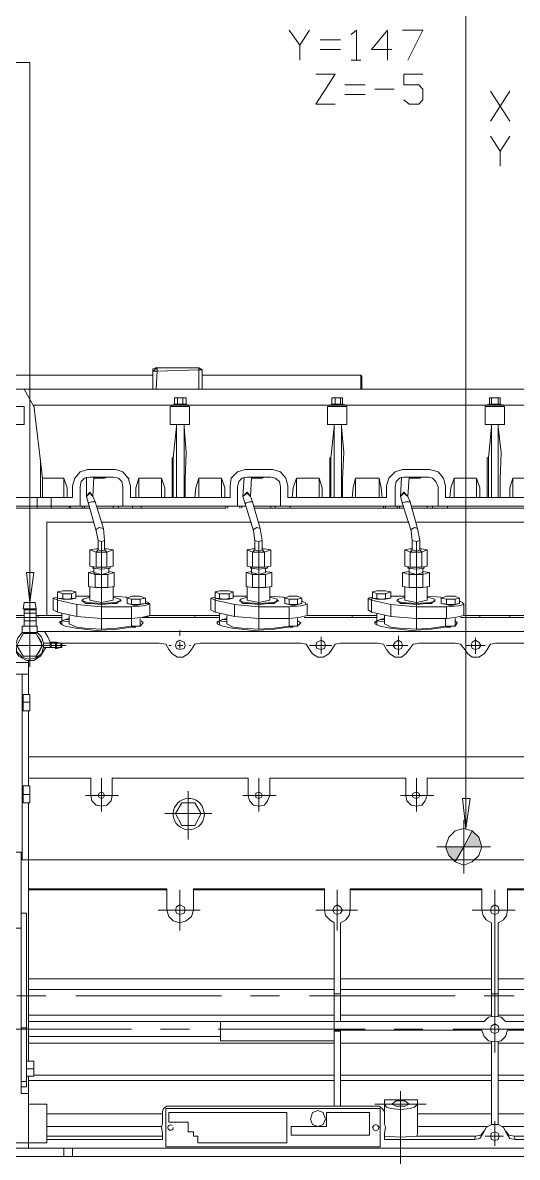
# Model space of a CAD drawing. Header units: millimetres. Extents: x 0.2 to 11.3, y 0.2 to 8.
# Drawn here: x 7.496 to 8.265, y 4.869 to 6.634 of the extents above; entities that cross this region are included whole.
import ezdxf

# ---------------------------------------------------------------- set-up
doc = ezdxf.new("R2010")
doc.units = ezdxf.units.MM
doc.layers.add('PDF_几何图形', color=7, linetype='Continuous')
doc.layers.add('PDF_实体填充', color=7, linetype='Continuous')

msp = doc.modelspace()

# ---------------------------------------------------------------- linework, layer by layer
at = {"layer": 'PDF_几何图形', "lineweight": 13}
for points in [[(8.185, 5.3806), (8.185, 6.7389), (8.1183, 6.7389)], [(7.91, 6.6222), (7.9267, 6.5989), (7.9267, 6.5756)], [(7.9267, 6.5989), (7.9417, 6.6222)], [(8.0067, 6.6156), (8.015, 6.6222), (8.015, 6.5756), (8.0217, 6.5756), (8.0067, 6.5756)], [(8.0633, 6.5756), (8.0633, 6.6222), (8.0383, 6.5922), (8.07, 6.5922)], [(8.0867, 6.6222), (8.1183, 6.6222), (8.095, 6.5756)], [(7.9583, 6.6072), (7.99, 6.6072)], [(7.99, 6.5922), (7.9583, 6.5922)], [(7.5067, 5.7322), (7.5067, 6.5722), (7.42, 6.5722)], [(7.9817, 6.5072), (7.9517, 6.5072), (7.9817, 6.5539), (7.9517, 6.5539)], [(8.0883, 6.5139), (8.0967, 6.5072), (8.1117, 6.5072), (8.1183, 6.5139), (8.1183, 6.5306), (8.1117, 6.5372), (8.0883, 6.5372), (8.0883, 6.5539), (8.1183, 6.5539)], [(7.9967, 6.5372), (8.0283, 6.5372)], [(8.0433, 6.5306), (8.0733, 6.5306)], [(8.0283, 6.5222), (7.9967, 6.5222)], [(8.2533, 6.5272), (8.2233, 6.4806)], [(8.2533, 6.4806), (8.2233, 6.5272)], [(8.2233, 6.4572), (8.2383, 6.4339), (8.2383, 6.4106)], [(8.2383, 6.4339), (8.2533, 6.4572)], [(7.6983, 6.0639), (7.6983, 6.0656), (7.6983, 6.0956), (7.705, 6.0972), (7.705, 6.0922), (7.6983, 6.0922), (7.705, 6.0972)], [(7.7033, 6.0639), (7.705, 6.0922), (7.77, 6.0939), (7.775, 6.0939), (7.77, 6.0972), (7.7017, 6.0972)], [(7.77, 6.0639), (7.77, 6.0972), (7.775, 6.0939), (7.775, 6.0656), (7.775, 6.0639)], [(8.0217, 6.0639), (8.0217, 6.0856), (8.0233, 6.0839), (8.0233, 6.0639)], [(8.0217, 6.0856), (8.0233, 6.0839)], [(7.4633, 6.0572), (7.4633, 6.0639), (8.66, 6.0639)], [(7.4983, 6.0639), (7.5133, 6.0372), (7.5133, 6.0389), (7.5233, 5.9522), (7.5233, 5.8956)], [(7.5133, 6.0389), (7.7283, 6.0389), (7.7533, 6.0389), (7.75, 6.0406), (7.75, 6.0506), (7.7317, 6.0506), (7.7317, 6.0406), (7.7283, 6.0389), (7.7283, 6.0372)], [(7.75, 6.0406), (7.7317, 6.0406), (7.745, 6.0406), (7.745, 6.0506)], [(7.7367, 6.0406), (7.7367, 6.0506)], [(7.7533, 6.0372), (7.7533, 6.0389), (7.9733, 6.0389), (7.9767, 6.0406), (7.9767, 6.0506), (7.9933, 6.0506), (7.9933, 6.0406), (7.9767, 6.0406), (7.99, 6.0406), (7.99, 6.0506)], [(8.2383, 6.0406), (8.2383, 6.0506), (8.2217, 6.0506), (8.2217, 6.0406), (8.2167, 6.0389), (7.9983, 6.0389), (7.9733, 6.0389), (7.9733, 6.0372), (7.97, 6.0372), (7.97, 6.0089), (8, 6.0089), (8, 6.0372), (7.9983, 6.0372), (7.9983, 6.0389), (7.9933, 6.0406)], [(8, 6.0372), (7.97, 6.0372)], [(7.9817, 6.0406), (7.9817, 6.0506)], [(8.235, 6.0406), (8.2383, 6.0406), (8.2433, 6.0389), (8.2433, 6.0372), (8.245, 6.0372), (8.245, 6.0089), (8.215, 6.0089), (8.215, 6.0372), (8.2167, 6.0372), (8.2167, 6.0389), (8.2433, 6.0389), (8.4617, 6.0389), (8.4667, 6.0406), (8.4667, 6.0506), (8.4833, 6.0506), (8.4833, 6.0406), (8.4667, 6.0406), (8.4783, 6.0406), (8.4783, 6.0506)], [(8.245, 6.0372), (8.215, 6.0372)], [(8.235, 6.0506), (8.235, 6.0406), (8.2217, 6.0406), (8.225, 6.0406), (8.225, 6.0506)], [(7.73, 5.9572), (7.735, 6.0056)], [(7.735, 5.8956), (7.735, 6.0089)], [(7.7467, 6.0089), (7.7467, 5.8956), (7.7483, 5.8956), (7.7483, 5.9239), (7.75, 5.9656), (7.7467, 6.0056)], [(7.98, 6.0056), (7.975, 5.9572)], [(7.98, 6.0089), (7.98, 5.8956)], [(7.9917, 5.8956), (7.9917, 6.0089)], [(7.9917, 6.0056), (7.995, 5.9656), (7.9933, 5.9239), (7.9933, 5.8956)], [(8.225, 6.0056), (8.22, 5.9572)], [(8.225, 6.0089), (8.225, 5.8956)], [(8.235, 5.8956), (8.235, 6.0089)], [(8.2383, 5.8956), (8.2383, 5.9239), (8.24, 5.9656), (8.235, 6.0056)], [(7.5267, 5.9256), (7.5233, 5.9522)], [(8.3067, 5.8956), (8.1533, 5.8956), (8.1533, 5.9139), (8.15, 5.9256), (8.1417, 5.9356), (8.1283, 5.9389), (8.0867, 5.9389), (8.075, 5.9356), (8.065, 5.9256), (8.0617, 5.9139), (8.0617, 5.8956), (7.9083, 5.8956), (7.9083, 5.9139), (7.905, 5.9256), (7.8967, 5.9356), (7.885, 5.9389), (7.8417, 5.9389), (7.83, 5.9356), (7.82, 5.9256), (7.8183, 5.9139), (7.8183, 5.8956), (7.6633, 5.8956), (7.6633, 5.9139), (7.66, 5.9256), (7.6517, 5.9356), (7.64, 5.9389), (7.5967, 5.9389), (7.585, 5.9356), (7.5767, 5.9256), (7.5733, 5.9139), (7.5733, 5.8956), (7.4567, 5.8956)], [(7.56, 5.8956), (7.56, 5.9256), (7.5267, 5.9256), (7.5267, 5.8956)], [(7.565, 5.8956), (7.565, 5.9106), (7.56, 5.9256)], [(7.585, 5.8822), (7.585, 5.9122), (7.5867, 5.9206), (7.5917, 5.9256), (7.6, 5.9272), (7.6367, 5.9272), (7.645, 5.9256), (7.65, 5.9206), (7.6517, 5.9122), (7.6517, 5.8822)], [(7.595, 5.9272), (7.595, 5.8972), (7.5983, 5.8856)], [(7.6083, 5.8889), (7.605, 5.8972), (7.6067, 5.9272)], [(7.6067, 5.9256), (7.6233, 5.9256)], [(7.6233, 5.9272), (7.6233, 5.9256), (7.6267, 5.9272)], [(7.66, 5.9256), (7.6617, 5.9256)], [(7.6767, 5.9256), (7.6717, 5.9106), (7.6717, 5.8956)], [(7.6767, 5.8956), (7.6767, 5.9256), (7.7117, 5.9256), (7.7117, 5.8956)], [(7.7117, 5.9256), (7.7167, 5.9106), (7.7167, 5.8956)], [(7.77, 5.9256), (7.765, 5.9106), (7.7633, 5.8956)], [(7.77, 5.8956), (7.77, 5.9256), (7.805, 5.9256), (7.805, 5.8956)], [(7.805, 5.9256), (7.81, 5.9106), (7.81, 5.8956)], [(7.8967, 5.8822), (7.8967, 5.9122), (7.895, 5.9206), (7.8883, 5.9256), (7.8817, 5.9272), (7.845, 5.9272), (7.8367, 5.9256), (7.8317, 5.9206), (7.83, 5.9122), (7.83, 5.8822)], [(7.8417, 5.8856), (7.8383, 5.8972), (7.84, 5.9272)], [(7.8517, 5.9272), (7.85, 5.8972), (7.8533, 5.8889)], [(7.8517, 5.9256), (7.8683, 5.9256), (7.8717, 5.9272)], [(7.8683, 5.9256), (7.8683, 5.9272)], [(7.915, 5.8956), (7.9167, 5.9106), (7.9217, 5.9256)], [(7.9217, 5.8956), (7.9217, 5.9256), (7.9567, 5.9256), (7.9567, 5.8956)], [(7.9617, 5.8956), (7.9617, 5.9106), (7.9567, 5.9256)], [(8.0133, 5.9256), (8.01, 5.9106), (8.0083, 5.8956)], [(8.0133, 5.8956), (8.0133, 5.9256), (8.05, 5.9256), (8.05, 5.8956)], [(8.05, 5.9256), (8.0533, 5.9106), (8.055, 5.8956)], [(8.075, 5.8822), (8.075, 5.9122), (8.0767, 5.9206), (8.0817, 5.9256), (8.0883, 5.9272), (8.0817, 5.9256)], [(8.085, 5.9272), (8.0833, 5.8972), (8.0867, 5.8856)], [(8.1417, 5.8822), (8.1417, 5.9122), (8.1383, 5.9206), (8.1333, 5.9256), (8.1267, 5.9272), (8.0883, 5.9272)], [(8.0983, 5.8889), (8.095, 5.8972), (8.0967, 5.9272)], [(8.0967, 5.9256), (8.1133, 5.9256), (8.1167, 5.9272)], [(8.1133, 5.9256), (8.1133, 5.9272)], [(8.16, 5.8956), (8.1617, 5.9106), (8.1667, 5.9256)], [(8.1667, 5.8956), (8.1667, 5.9256), (8.2017, 5.9256), (8.2017, 5.8956)], [(8.2067, 5.8956), (8.2067, 5.9106), (8.2017, 5.9256)], [(8.2583, 5.9256), (8.2533, 5.9106), (8.2533, 5.8956)], [(8.2583, 5.8956), (8.2583, 5.9256), (8.2933, 5.9256), (8.2933, 5.8956)], [(7.5183, 5.8789), (7.5183, 5.8956)], [(7.54, 5.8789), (7.54, 5.8956)], [(7.595, 5.8972), (7.595, 5.8972)], [(7.8383, 5.8972), (7.8383, 5.8972)], [(8.0833, 5.8972), (8.0833, 5.8972)], [(7.6, 5.8789), (7.455, 5.8789), (7.455, 5.8472)], [(7.4567, 5.8822), (7.5983, 5.8822)], [(7.5683, 5.8789), (7.5683, 5.8822)], [(7.57, 5.8789), (7.57, 5.8822)], [(7.5883, 5.8789), (7.5883, 5.8822)], [(7.5917, 5.8789), (7.5917, 5.8822)], [(7.6033, 5.8889), (7.5983, 5.8872), (7.6033, 5.8889), (7.6083, 5.8889), (7.6217, 5.8472), (7.615, 5.8489), (7.61, 5.8456), (7.61, 5.8439), (7.5983, 5.8856), (7.5983, 5.8872)], [(7.61, 5.8822), (7.8433, 5.8822)], [(7.8117, 5.8822), (7.8117, 5.8789), (7.6117, 5.8789)], [(7.6367, 5.8789), (7.6367, 5.8822)], [(7.645, 5.8789), (7.645, 5.8822)], [(7.6667, 5.8789), (7.6667, 5.8822)], [(7.68, 5.8789), (7.68, 5.8822)], [(7.815, 5.8789), (7.815, 5.8822)], [(7.8333, 5.8789), (7.8333, 5.8822), (7.8367, 5.8822), (7.8367, 5.8789)], [(7.865, 5.8472), (7.86, 5.8489), (7.855, 5.8456), (7.855, 5.8439), (7.8417, 5.8856), (7.8433, 5.8872)], [(7.8483, 5.8889), (7.8433, 5.8872), (7.8483, 5.8889), (7.8533, 5.8889), (7.865, 5.8472), (7.8683, 5.8289), (7.8683, 5.8139), (7.8717, 5.8106), (7.8717, 5.7872)], [(7.855, 5.8822), (8.0883, 5.8822)], [(8.0883, 5.8789), (7.8567, 5.8789)], [(7.8817, 5.8789), (7.8817, 5.8822)], [(7.8883, 5.8789), (7.8883, 5.8822)], [(7.9117, 5.8789), (7.9117, 5.8822)], [(8.0567, 5.8789), (8.0567, 5.8822)], [(8.06, 5.8789), (8.06, 5.8822)], [(8.0783, 5.8789), (8.0783, 5.8822)], [(8.0817, 5.8789), (8.0817, 5.8822)], [(8.1083, 5.8272), (8.1133, 5.8289), (8.1083, 5.8272), (8.1017, 5.8289), (8.1, 5.8439), (8.0867, 5.8856), (8.0867, 5.8872), (8.0917, 5.8889), (8.0983, 5.8889), (8.11, 5.8472), (8.1133, 5.8289), (8.1133, 5.8139), (8.1167, 5.8106), (8.1167, 5.7872)], [(8.1, 5.8822), (8.3317, 5.8822)], [(8.3333, 5.8789), (8.1, 5.8789)], [(8.125, 5.8789), (8.125, 5.8822)], [(8.1333, 5.8789), (8.1333, 5.8822)], [(8.1567, 5.8789), (8.1567, 5.8822)], [(7.5333, 5.7122), (7.5333, 5.8572), (7.6067, 5.8572)], [(7.6, 5.8139), (7.61, 5.8106), (7.6267, 5.8106), (7.6367, 5.8139), (7.6367, 5.7889), (7.6267, 5.7872), (7.6267, 5.8106), (7.6233, 5.8139), (7.6233, 5.8289), (7.6183, 5.8272), (7.6133, 5.8289), (7.61, 5.8439)], [(7.8517, 5.8572), (7.6183, 5.8572)], [(7.6217, 5.8472), (7.6233, 5.8289)], [(7.8633, 5.8272), (7.8683, 5.8289), (7.8633, 5.8272), (7.8567, 5.8289), (7.855, 5.8439)], [(8.0967, 5.8572), (7.8633, 5.8572)], [(8.1, 5.8439), (8.1, 5.8456), (8.105, 5.8489), (8.11, 5.8472)], [(8.34, 5.8572), (8.1083, 5.8572)], [(7.6267, 5.7872), (7.61, 5.7872), (7.61, 5.8106), (7.6133, 5.8139), (7.6133, 5.8289), (7.6183, 5.8272), (7.6183, 5.6906)], [(7.845, 5.8139), (7.8533, 5.8106), (7.8717, 5.8106), (7.8817, 5.8139), (7.8817, 5.7889), (7.8717, 5.7872), (7.8533, 5.7872), (7.8533, 5.8106), (7.8567, 5.8139), (7.8567, 5.8289), (7.8633, 5.8272), (7.8633, 5.6906)], [(8.09, 5.8139), (8.0983, 5.8106), (8.1167, 5.8106), (8.125, 5.8139), (8.125, 5.7889), (8.1167, 5.7872), (8.0983, 5.7872), (8.0983, 5.8106), (8.1017, 5.8139), (8.1017, 5.8289), (8.1083, 5.8272), (8.1083, 5.6906)], [(7.61, 5.7872), (7.6, 5.7889), (7.6, 5.8139), (7.61, 5.8156), (7.6133, 5.8156)], [(7.6183, 5.8122), (7.6233, 5.8139), (7.6183, 5.8122), (7.6133, 5.8139)], [(7.6367, 5.8139), (7.6267, 5.8156), (7.6233, 5.8156)], [(7.8533, 5.7872), (7.845, 5.7889), (7.845, 5.8139), (7.8533, 5.8156), (7.8567, 5.8156)], [(7.8633, 5.8122), (7.8683, 5.8139), (7.8633, 5.8122), (7.8567, 5.8139)], [(7.8683, 5.8156), (7.8717, 5.8156), (7.8817, 5.8139)], [(8.0983, 5.7872), (8.09, 5.7889), (8.09, 5.8139), (8.0983, 5.8156), (8.1017, 5.8156)], [(8.1083, 5.8122), (8.1133, 5.8139), (8.1083, 5.8122), (8.1017, 5.8139)], [(8.125, 5.8139), (8.1167, 5.8156), (8.1133, 5.8156)], [(7.6067, 5.7806), (7.5983, 5.7789), (7.5983, 5.7572), (7.6083, 5.7556)], [(7.6283, 5.7756), (7.6083, 5.7756), (7.5983, 5.7789)], [(7.6317, 5.7856), (7.6183, 5.7839), (7.605, 5.7856), (7.605, 5.7872), (7.6067, 5.7856), (7.6067, 5.7789), (7.6083, 5.7756), (7.6083, 5.7556), (7.6283, 5.7556)], [(7.6067, 5.7789), (7.6183, 5.7756), (7.63, 5.7789), (7.63, 5.7856), (7.6317, 5.7856), (7.6317, 5.7872)], [(7.63, 5.7806), (7.6383, 5.7789)], [(7.8433, 5.7789), (7.8533, 5.7756), (7.8733, 5.7756), (7.8833, 5.7789), (7.8833, 5.7572), (7.8733, 5.7556), (7.8533, 5.7556), (7.8533, 5.7756), (7.8517, 5.7789), (7.8517, 5.7856), (7.85, 5.7872), (7.85, 5.7856), (7.8633, 5.7839), (7.8767, 5.7856)], [(7.8533, 5.7556), (7.8433, 5.7572), (7.8433, 5.7789), (7.8517, 5.7806)], [(7.8517, 5.7789), (7.8633, 5.7756), (7.8733, 5.7789), (7.8733, 5.7856), (7.8767, 5.7856), (7.8767, 5.7872)], [(7.8733, 5.7806), (7.8833, 5.7789)], [(7.8733, 5.7756), (7.8733, 5.7556)], [(8.0967, 5.7556), (8.0867, 5.7572), (8.0867, 5.7789), (8.0967, 5.7806)], [(8.0867, 5.7789), (8.0967, 5.7756), (8.1183, 5.7756), (8.1283, 5.7789), (8.1183, 5.7806)], [(8.12, 5.7856), (8.1083, 5.7839), (8.095, 5.7856), (8.095, 5.7872), (8.0967, 5.7856), (8.0967, 5.7556), (8.1183, 5.7556), (8.1283, 5.7572), (8.1283, 5.7789)], [(8.0967, 5.7789), (8.1083, 5.7756), (8.1183, 5.7789)], [(8.1183, 5.7556), (8.1183, 5.7856), (8.12, 5.7856), (8.12, 5.7872)], [(7.6, 5.7572), (7.6, 5.7356), (7.6183, 5.7322), (7.6367, 5.7356), (7.6367, 5.7572)], [(7.845, 5.7572), (7.845, 5.7356), (7.8633, 5.7322), (7.88, 5.7356), (7.88, 5.7572)], [(8.09, 5.7572), (8.09, 5.7356), (8.1083, 5.7322), (8.125, 5.7356), (8.125, 5.7572)], [(7.5067, 5.7406), (7.5067, 5.6322)], [(7.5783, 5.7489), (7.5717, 5.7506), (7.5583, 5.7506), (7.55, 5.7489), (7.55, 5.7172), (7.5433, 5.7206), (7.5433, 5.7389)], [(7.55, 5.7406), (7.5433, 5.7389), (7.55, 5.7356), (7.58, 5.7289), (7.58, 5.7106), (7.55, 5.7172)], [(7.55, 5.7389), (7.5583, 5.7372), (7.5583, 5.7456), (7.55, 5.7489)], [(7.5767, 5.7389), (7.565, 5.7372), (7.5517, 5.7389)], [(7.5717, 5.7372), (7.5583, 5.7372), (7.5583, 5.7456), (7.5717, 5.7456)], [(7.6, 5.7422), (7.5783, 5.7422)], [(7.6367, 5.7406), (7.6467, 5.7372), (7.6483, 5.7356), (7.645, 5.7339), (7.64, 5.7322), (7.6183, 5.7306), (7.5967, 5.7322), (7.5917, 5.7339), (7.5883, 5.7356), (7.59, 5.7372), (7.6, 5.7406)], [(7.6483, 5.7339), (7.6483, 5.7356), (7.6417, 5.7306), (7.635, 5.7306), (7.6183, 5.7289), (7.6017, 5.7306), (7.5933, 5.7306), (7.5883, 5.7356), (7.5883, 5.7339)], [(7.6867, 5.7389), (7.6783, 5.7422), (7.665, 5.7422), (7.6583, 5.7389), (7.6583, 5.7306), (7.665, 5.7289), (7.665, 5.7372), (7.6583, 5.7389), (7.6567, 5.7406), (7.6367, 5.7422)], [(7.6783, 5.7289), (7.665, 5.7289), (7.665, 5.7372), (7.6783, 5.7372)], [(7.6867, 5.7306), (7.6783, 5.7289), (7.6783, 5.7372), (7.6867, 5.7389), (7.6867, 5.7306), (7.6933, 5.7306), (7.6933, 5.7122), (7.8017, 5.7122)], [(7.8233, 5.7489), (7.8167, 5.7506), (7.8017, 5.7506), (7.795, 5.7489), (7.795, 5.7172), (7.7883, 5.7206), (7.7883, 5.7389)], [(7.795, 5.7406), (7.7883, 5.7389), (7.795, 5.7356), (7.825, 5.7289), (7.825, 5.7106), (7.795, 5.7172)], [(7.795, 5.7389), (7.8017, 5.7372), (7.8017, 5.7456), (7.795, 5.7489)], [(7.8217, 5.7389), (7.81, 5.7372), (7.7967, 5.7389)], [(7.8167, 5.7456), (7.8167, 5.7372)], [(7.845, 5.7422), (7.8233, 5.7422)], [(7.88, 5.7406), (7.8917, 5.7372), (7.8917, 5.7356), (7.89, 5.7339), (7.885, 5.7322), (7.8633, 5.7306), (7.8417, 5.7322), (7.835, 5.7339), (7.8333, 5.7356), (7.835, 5.7372), (7.845, 5.7406)], [(7.8333, 5.7339), (7.8333, 5.7356), (7.8383, 5.7306), (7.8467, 5.7306), (7.8633, 5.7289), (7.8783, 5.7306), (7.8867, 5.7306), (7.8933, 5.7356), (7.8933, 5.7339)], [(7.91, 5.7372), (7.9033, 5.7389), (7.9017, 5.7406), (7.88, 5.7422)], [(7.91, 5.7289), (7.91, 5.7372), (7.9233, 5.7372), (7.93, 5.7389)], [(7.9233, 5.7372), (7.9233, 5.7289)], [(8.0683, 5.7489), (8.06, 5.7506), (8.0467, 5.7506), (8.04, 5.7489), (8.04, 5.7389), (8.0383, 5.7356), (8.0383, 5.7172), (8.0333, 5.7206), (8.0333, 5.7389)], [(8.0383, 5.7356), (8.0683, 5.7289), (8.0683, 5.7106), (8.0383, 5.7172)], [(8.04, 5.7389), (8.0467, 5.7372), (8.0467, 5.7456), (8.04, 5.7489)], [(8.0417, 5.7389), (8.0533, 5.7372), (8.0667, 5.7389)], [(8.06, 5.7456), (8.06, 5.7372)], [(8.09, 5.7422), (8.0683, 5.7422)], [(8.125, 5.7406), (8.1367, 5.7372), (8.1367, 5.7356), (8.135, 5.7339), (8.13, 5.7322), (8.1083, 5.7306), (8.085, 5.7322), (8.08, 5.7339), (8.0783, 5.7356), (8.08, 5.7372), (8.09, 5.7406)], [(8.1367, 5.7339), (8.1367, 5.7356), (8.1317, 5.7306), (8.1233, 5.7306), (8.1083, 5.7289), (8.0917, 5.7306), (8.0833, 5.7306), (8.0783, 5.7356), (8.0783, 5.7339)], [(8.175, 5.7389), (8.175, 5.7306), (8.1683, 5.7289), (8.155, 5.7289), (8.1467, 5.7306), (8.1467, 5.7389), (8.155, 5.7372), (8.1683, 5.7372), (8.175, 5.7389), (8.1683, 5.7422), (8.155, 5.7422), (8.1467, 5.7389), (8.1467, 5.7406), (8.125, 5.7422)], [(8.155, 5.7289), (8.155, 5.7372)], [(8.1683, 5.7372), (8.1683, 5.7289)], [(7.5167, 5.7089), (7.5167, 5.7039), (7.5167, 5.7206), (7.4983, 5.7206), (7.4983, 5.7222)], [(7.5167, 5.7156), (7.4983, 5.7156), (7.4983, 5.7206), (7.4983, 5.7039), (7.5167, 5.7039), (7.5167, 5.6956)], [(7.5167, 5.7206), (7.5167, 5.7222)], [(7.5683, 5.7122), (7.5683, 5.6989), (7.58, 5.6939), (7.5917, 5.6922), (7.6183, 5.6906), (7.6417, 5.6922), (7.665, 5.6956), (7.665, 5.7072), (7.6183, 5.7072), (7.6183, 5.7256), (7.58, 5.7289)], [(7.6183, 5.7256), (7.665, 5.7256), (7.665, 5.7072), (7.68, 5.7089), (7.6933, 5.7122)], [(7.66, 5.7306), (7.6717, 5.7272), (7.6833, 5.7306)], [(7.6867, 5.7339), (7.6917, 5.7322), (7.6917, 5.7289), (7.6833, 5.7272), (7.665, 5.7256)], [(7.6867, 5.7339), (7.6867, 5.7339)], [(7.8133, 5.7122), (7.8133, 5.6989), (7.8233, 5.6939), (7.8367, 5.6922), (7.8633, 5.6906), (7.8867, 5.6922), (7.91, 5.6956), (7.91, 5.7072), (7.91, 5.7256), (7.8633, 5.7256), (7.8633, 5.7072), (7.91, 5.7072), (7.925, 5.7089), (7.9383, 5.7122)], [(7.8633, 5.7256), (7.825, 5.7289)], [(7.905, 5.7306), (7.9167, 5.7272), (7.9283, 5.7306)], [(7.93, 5.7339), (7.9317, 5.7339), (7.935, 5.7322), (7.9367, 5.7289), (7.9283, 5.7272), (7.91, 5.7256)], [(8.0467, 5.7122), (7.9383, 5.7122), (7.9383, 5.7306)], [(8.0683, 5.7289), (8.1083, 5.7256)], [(8.15, 5.7306), (8.1617, 5.7272), (8.1733, 5.7306)], [(8.175, 5.7339), (8.1767, 5.7339), (8.18, 5.7322), (8.1817, 5.7289), (8.1733, 5.7272), (8.155, 5.7256)], [(8.2917, 5.7122), (8.1817, 5.7122), (8.1817, 5.7306)], [(7.4983, 5.7122), (7.4633, 5.7122)], [(7.4633, 5.7089), (7.5567, 5.7089)], [(7.4983, 5.7039), (7.4983, 5.6956)], [(7.5567, 5.7122), (7.5167, 5.7122)], [(7.52, 5.7089), (7.52, 5.7122)], [(7.6783, 5.7072), (7.6783, 5.6956), (7.675, 5.6956), (7.6433, 5.6906), (7.61, 5.6889), (7.5783, 5.6922), (7.5617, 5.6956), (7.555, 5.6989), (7.5533, 5.7022), (7.5567, 5.7039), (7.5533, 5.7006)], [(7.5567, 5.6972), (7.5567, 5.7156)], [(7.5617, 5.7056), (7.5683, 5.7072), (7.5617, 5.7056), (7.5567, 5.7039)], [(7.5683, 5.7056), (7.5617, 5.7056), (7.5567, 5.7039), (7.5683, 5.7022)], [(7.5567, 5.7039), (7.5567, 5.7039)], [(7.5617, 5.7056), (7.5617, 5.7056)], [(7.6667, 5.6939), (7.6717, 5.6939), (7.6667, 5.6939), (7.665, 5.6956), (7.6783, 5.6956), (7.6833, 5.7006), (7.68, 5.7039), (7.6833, 5.7006)], [(7.6783, 5.7072), (7.6783, 5.7072)], [(7.6833, 5.7089), (7.685, 5.7089), (7.6817, 5.7089)], [(7.685, 5.7089), (7.6867, 5.7089), (7.6883, 5.7089), (7.69, 5.7106), (7.6917, 5.7106)], [(7.6883, 5.7089), (7.8017, 5.7089)], [(7.7633, 5.7089), (7.7633, 5.7122)], [(7.8017, 5.7156), (7.8017, 5.6972), (7.8017, 5.7039), (7.8067, 5.7056), (7.8133, 5.7072), (7.8067, 5.7056), (7.8017, 5.7039), (7.7983, 5.7006)], [(7.9233, 5.7072), (7.9233, 5.6956), (7.92, 5.6956), (7.8867, 5.6906), (7.855, 5.6889), (7.8217, 5.6922), (7.8067, 5.6956), (7.7983, 5.6989), (7.7983, 5.7022), (7.8017, 5.7039)], [(7.8133, 5.7056), (7.8067, 5.7056), (7.8017, 5.7039), (7.8133, 5.7022)], [(7.8067, 5.7056), (7.8067, 5.7056)], [(7.9167, 5.6939), (7.9117, 5.6939), (7.91, 5.6956), (7.9233, 5.6956), (7.9283, 5.7006), (7.9233, 5.7039), (7.9283, 5.7006)], [(8.0467, 5.7089), (7.9333, 5.7089)], [(8.0083, 5.7089), (8.0083, 5.7122)], [(8.1683, 5.7072), (8.1683, 5.6956), (8.1633, 5.6956), (8.1317, 5.6906), (8.1, 5.6889), (8.0667, 5.6922), (8.0517, 5.6956), (8.0433, 5.6989), (8.0433, 5.7022), (8.0467, 5.7039), (8.0583, 5.7022), (8.0583, 5.7056), (8.0517, 5.7056), (8.0467, 5.7039), (8.0433, 5.7006)], [(8.0467, 5.6972), (8.0467, 5.7156)], [(8.0467, 5.7039), (8.0467, 5.7039)], [(8.0517, 5.7056), (8.0517, 5.7056)], [(8.0583, 5.7122), (8.0583, 5.6989), (8.0683, 5.6939), (8.0817, 5.6922), (8.1083, 5.6906), (8.1317, 5.6922), (8.1533, 5.6956), (8.1533, 5.7072)], [(8.155, 5.7072), (8.1683, 5.7089), (8.1817, 5.7122)], [(8.1617, 5.6939), (8.155, 5.6939), (8.155, 5.6956), (8.1683, 5.6956), (8.1717, 5.7006), (8.1683, 5.7039), (8.1717, 5.7006)], [(8.2917, 5.7089), (8.1767, 5.7089)], [(8.2067, 5.7122), (8.2067, 5.7089)], [(8.2533, 5.7089), (8.2533, 5.7122)], [(7.495, 5.6856), (7.4883, 5.6772), (7.485, 5.6672), (7.4867, 5.6556), (7.495, 5.6472), (7.505, 5.6439), (7.515, 5.6456), (7.525, 5.6522), (7.5283, 5.6622), (7.5283, 5.6689), (7.525, 5.6789), (7.5183, 5.6856)], [(7.5017, 5.6839), (7.5133, 5.6839)], [(7.505, 5.4922), (8.4183, 5.4922), (8.4183, 5.6606), (8.4217, 5.6706), (8.43, 5.6789), (8.44, 5.6822), (8.43, 5.6789), (8.4233, 5.6706), (8.4217, 5.6606), (8.4217, 5.4906), (8.4217, 5.4839), (8.42, 5.4872), (8.4183, 5.4922)], [(7.5183, 5.6872), (7.53, 5.6872), (8.4683, 5.6872)], [(7.53, 5.6872), (7.535, 5.6789), (7.5383, 5.6706), (7.5483, 5.6706), (7.5483, 5.6606), (7.5467, 5.6606), (7.5467, 5.6706)], [(7.53, 5.6872), (7.53, 5.6872)], [(7.74, 5.6806), (7.74, 5.6889)], [(7.5317, 5.6622), (7.53, 5.6589), (7.5233, 5.6489), (7.5133, 5.6422), (7.5017, 5.6422), (7.49, 5.6489), (7.4833, 5.6589), (7.4783, 5.6672), (7.47, 5.6689), (7.4417, 5.6689)], [(7.47, 5.6656), (7.5633, 5.6656)], [(7.52, 5.6789), (7.525, 5.6706), (7.525, 5.6622), (7.52, 5.6522)], [(8.405, 5.6689), (8.2317, 5.6689), (8.2233, 5.6672), (8.2183, 5.6589), (8.2133, 5.6522), (8.205, 5.6472), (8.195, 5.6472), (8.1883, 5.6522), (8.1833, 5.6589), (8.1767, 5.6672), (8.1683, 5.6689), (8.1117, 5.6689), (8.1033, 5.6672), (8.0967, 5.6589), (8.0917, 5.6522), (8.085, 5.6472), (8.075, 5.6472), (8.0667, 5.6522), (8.0617, 5.6589), (8.0567, 5.6672), (8.0483, 5.6689), (7.99, 5.6689), (7.9817, 5.6672), (7.9767, 5.6589), (7.9717, 5.6522), (7.9633, 5.6472), (7.955, 5.6472), (7.9467, 5.6522), (7.9417, 5.6589), (7.9367, 5.6672), (7.9283, 5.6689), (7.7717, 5.6689), (7.7633, 5.6672), (7.7583, 5.6589), (7.7533, 5.6522), (7.745, 5.6472), (7.7367, 5.6472), (7.7283, 5.6522), (7.7233, 5.6589), (7.7183, 5.6672), (7.7083, 5.6689), (7.5283, 5.6689), (7.5283, 5.6622), (7.5567, 5.6622), (7.5567, 5.6689), (7.555, 5.6689), (7.555, 5.6622), (7.5483, 5.6606), (7.5467, 5.6606)], [(7.5483, 5.6706), (7.555, 5.6689)], [(7.7267, 5.6656), (7.7233, 5.6656)], [(7.7367, 5.6656), (7.745, 5.6656)], [(7.74, 5.6606), (7.74, 5.6706)], [(7.755, 5.6656), (7.7567, 5.6656)], [(7.9417, 5.6656), (7.9767, 5.6656)], [(7.96, 5.6789), (7.96, 5.6522)], [(8.0617, 5.6656), (8.095, 5.6656)], [(8.08, 5.6806), (8.08, 5.6506)], [(8.185, 5.6656), (8.215, 5.6656)], [(8.2, 5.6522), (8.2, 5.6772)], [(7.5133, 5.6489), (7.5017, 5.6489)], [(7.4417, 5.6389), (7.505, 5.6389)], [(7.505, 5.5889), (7.505, 5.6422)], [(7.505, 5.3322), (8.65, 5.3322), (7.505, 5.3322), (7.495, 5.3322), (7.495, 5.6206), (7.505, 5.6206), (7.4417, 5.6206)], [(7.495, 5.5639), (7.4967, 5.5639), (7.5067, 5.5639), (7.5067, 5.5889), (7.495, 5.5889)], [(7.4967, 5.5889), (7.4967, 5.5639)], [(7.5067, 5.5772), (7.4967, 5.5772)], [(7.505, 5.4472), (7.505, 5.5639)], [(8.335, 5.4589), (8.125, 5.4589), (8.125, 5.4322), (8.1217, 5.4239), (8.1167, 5.4172), (8.1083, 5.4156), (8.1, 5.4172), (8.0933, 5.4239), (8.0917, 5.4322), (8.0917, 5.4589), (7.88, 5.4589), (7.88, 5.4322), (7.8767, 5.4239), (7.8717, 5.4172), (7.8633, 5.4156), (7.855, 5.4172), (7.8483, 5.4239), (7.8467, 5.4322), (7.8467, 5.4589), (7.635, 5.4589), (7.635, 5.4322), (7.6333, 5.4239), (7.6267, 5.4172), (7.6183, 5.4156), (7.61, 5.4172), (7.6033, 5.4239), (7.6017, 5.4322), (7.6017, 5.4589), (7.505, 5.4589)], [(7.6183, 5.4589), (7.6183, 5.4072)], [(7.8633, 5.4589), (7.8633, 5.4072)], [(8.1083, 5.4589), (8.1083, 5.4072)], [(7.495, 5.4456), (7.4967, 5.4456)], [(7.7533, 5.4389), (7.7533, 5.3639)], [(7.8667, 5.4356), (7.8683, 5.4322), (7.8667, 5.4356), (7.8633, 5.4372), (7.8583, 5.4356), (7.8583, 5.4289), (7.8633, 5.4272), (7.8667, 5.4289), (7.8683, 5.4322)], [(7.495, 5.4222), (7.4967, 5.4222)], [(7.4967, 5.4339), (7.5067, 5.4339)], [(7.505, 5.4206), (7.505, 5.0189)], [(7.645, 5.4322), (7.5933, 5.4322)], [(7.8383, 5.4322), (7.89, 5.4322)], [(8.0833, 5.4322), (8.135, 5.4322)], [(7.7167, 5.4039), (7.79, 5.4039)], [(8.1817, 5.3739), (8.1817, 5.3939)], [(8.1533, 5.3522), (8.1583, 5.3672), (8.1683, 5.3772), (8.1817, 5.3806)], [(8.1683, 5.3289), (8.1817, 5.3522), (8.1817, 5.3239), (8.1683, 5.3289), (8.1583, 5.3389), (8.1533, 5.3522), (8.1817, 5.3522), (8.195, 5.3772)], [(8.14, 5.3522), (8.16, 5.3522)], [(8.175, 5.3522), (8.1883, 5.3522)], [(8.1817, 5.3456), (8.1817, 5.3589)], [(8.1817, 5.3239), (8.195, 5.3289), (8.205, 5.3389), (8.21, 5.3522)], [(8.2033, 5.3522), (8.2233, 5.3522)], [(7.505, 4.9689), (7.4933, 4.9689), (7.4933, 5.3439), (7.4683, 5.3439), (7.4683, 5.2256), (7.4933, 5.2256), (7.4417, 5.2256), (7.4317, 5.2256)], [(8.1817, 5.3322), (8.1817, 5.3106)], [(7.505, 5.2872), (7.72, 5.2872), (7.72, 5.2539), (7.7233, 5.2439), (7.73, 5.2372), (7.74, 5.2339), (7.75, 5.2372), (7.7583, 5.2439), (7.7617, 5.2539), (7.7617, 5.2872), (7.965, 5.2872), (7.965, 5.2539), (7.9667, 5.2456), (7.9733, 5.2389), (7.98, 5.2339), (7.98, 4.9489)], [(7.72, 5.2856), (7.505, 5.2856)], [(7.74, 5.2856), (7.74, 5.2222)], [(7.965, 5.2856), (7.7617, 5.2856)], [(7.985, 5.2856), (7.985, 5.2222)], [(8.225, 5.0889), (8.225, 5.2339), (8.2167, 5.2389), (8.2117, 5.2456), (8.21, 5.2539), (8.21, 5.2872), (8.005, 5.2872), (8.005, 5.2539), (8.0033, 5.2456), (7.9983, 5.2389), (7.99, 5.2339), (7.99, 5.0806)], [(8.21, 5.2856), (8.005, 5.2856)], [(8.23, 5.0322), (8.23, 5.2856)], [(8.47, 5.0889), (8.47, 5.2339), (8.4617, 5.2389), (8.4567, 5.2456), (8.455, 5.2539), (8.455, 5.2872), (8.25, 5.2872), (8.25, 5.2539), (8.2483, 5.2456), (8.2433, 5.2389), (8.235, 5.2339), (8.235, 5.0889)], [(8.455, 5.2856), (8.25, 5.2856)], [(8.235, 5.2589), (8.2367, 5.2539), (8.235, 5.2589), (8.23, 5.2622), (8.225, 5.2589), (8.2233, 5.2539), (8.225, 5.2489), (8.23, 5.2472), (8.235, 5.2489), (8.2367, 5.2539)], [(7.4933, 4.9789), (7.5017, 4.9789), (7.5017, 5.2489), (7.4933, 5.2489)], [(7.7717, 5.2539), (7.7067, 5.2539)], [(7.9517, 5.2539), (8.0167, 5.2539)], [(8.195, 5.2539), (8.2617, 5.2539)], [(7.98, 5.1472), (7.505, 5.1472)], [(8.225, 5.1472), (7.99, 5.1472)], [(8.47, 5.1472), (8.235, 5.1472)], [(7.5317, 5.1206), (7.4867, 5.1206)], [(7.98, 5.1306), (7.505, 5.1306)], [(7.805, 5.1206), (7.5783, 5.1206)], [(7.895, 5.1206), (7.85, 5.1206)], [(8.1683, 5.1206), (7.9417, 5.1206)], [(7.99, 5.1239), (7.98, 5.1239)], [(8.225, 5.1306), (7.99, 5.1306)], [(8.26, 5.1206), (8.2133, 5.1206)], [(8.235, 5.1239), (8.225, 5.1239)], [(8.47, 5.1306), (8.235, 5.1306)], [(7.98, 5.0906), (7.505, 5.0906)], [(8.5617, 5.0806), (8.4917, 5.0806), (8.485, 5.0872), (8.475, 5.0889), (8.465, 5.0872), (8.4583, 5.0806), (8.2467, 5.0806), (8.24, 5.0872), (8.23, 5.0889), (8.22, 5.0872), (8.2133, 5.0806), (7.98, 5.0806), (7.505, 5.0806)], [(8.225, 5.0906), (7.99, 5.0906)], [(8.47, 5.0906), (8.235, 5.0906)], [(7.3967, 5.0689), (7.665, 5.0689)], [(7.4933, 5.0706), (7.5017, 5.0706)], [(7.71, 5.0689), (7.755, 5.0689)], [(7.8, 5.0689), (8.0283, 5.0689)], [(7.8033, 5.0806), (7.8033, 5.0506), (7.98, 5.0506)], [(8.5617, 5.0672), (8.495, 5.0672), (8.4917, 5.0572), (8.485, 5.0506), (8.475, 5.0489), (8.465, 5.0506), (8.4583, 5.0572), (8.455, 5.0672), (8.25, 5.0672), (8.2467, 5.0572), (8.24, 5.0506), (8.23, 5.0489), (8.22, 5.0506), (8.2133, 5.0572), (8.21, 5.0672), (7.98, 5.0672)], [(7.99, 5.0656), (7.98, 5.0656)], [(7.99, 5.0672), (7.99, 4.9489)], [(8.0733, 5.0689), (8.1183, 5.0689)], [(8.165, 5.0689), (8.3917, 5.0689)], [(7.505, 5.0572), (7.8033, 5.0572)], [(7.98, 5.0472), (7.505, 5.0472)], [(8.225, 5.0472), (7.99, 5.0472)], [(8.225, 4.9206), (8.225, 5.0489)], [(8.235, 5.0489), (8.235, 4.9206)], [(8.47, 5.0472), (8.235, 5.0472)], [(7.5017, 4.9956), (7.5133, 4.9956), (7.5133, 5.0189), (7.5017, 5.0189)], [(7.5017, 5.0072), (7.5133, 5.0072)], [(7.505, 4.9956), (7.505, 4.8839)], [(7.98, 4.9972), (7.5133, 4.9972)], [(8.225, 4.9972), (7.99, 4.9972)], [(8.47, 4.9972), (8.235, 4.9972)], [(7.4933, 4.9872), (7.5017, 4.9872)], [(7.98, 4.9889), (7.505, 4.9889)], [(8.225, 4.9889), (7.99, 4.9889)], [(8.47, 4.9889), (8.235, 4.9889)], [(8.2133, 4.9106), (8.2083, 4.9039), (8.2, 4.9022), (8.1983, 4.8972), (8.0583, 4.8972), (8.0583, 4.9072), (8.06, 4.9156), (8.0583, 4.9222), (8.0583, 4.9589), (8.11, 4.9589), (8.11, 4.9056), (8.1083, 4.9022)], [(8.0833, 4.9722), (8.0833, 4.9022)], [(8.0833, 4.0189), (8.0833, 4.9589)], [(7.4417, 4.8922), (7.5333, 4.8922), (7.5333, 4.9522), (7.505, 4.9522)], [(8.055, 4.9456), (8.0583, 4.9406), (8.055, 4.9456), (8.05, 4.9489), (7.72, 4.9489), (7.715, 4.9456), (7.7133, 4.9406), (7.7133, 4.9222), (7.7117, 4.9156), (7.7133, 4.9072), (7.7133, 4.8972), (7.5333, 4.8972)], [(8.0433, 4.9522), (8.1233, 4.9522)], [(8.11, 4.9522), (8.105, 4.9472), (8.0983, 4.9456), (8.0833, 4.9439), (8.0683, 4.9456), (8.0617, 4.9472), (8.0583, 4.9522)], [(7.7133, 4.9372), (7.5333, 4.9372)], [(8.225, 4.9372), (8.11, 4.9372)], [(8.23, 4.8872), (8.23, 4.9256)], [(8.47, 4.9372), (8.235, 4.9372)], [(7.7117, 4.9172), (7.5333, 4.9172)], [(8.2, 4.9022), (8.1083, 4.9022), (8.0833, 4.9006), (8.0583, 4.9022), (8.0583, 4.9056)], [(8.2183, 4.9172), (8.11, 4.9172)], [(8.1983, 4.8972), (8.2067, 4.8989), (8.2117, 4.9072), (8.2167, 4.9156), (8.225, 4.9206), (8.235, 4.9206), (8.2433, 4.9156), (8.2483, 4.9072), (8.2533, 4.8989), (8.2617, 4.8972)], [(8.235, 4.9072), (8.2367, 4.9022), (8.235, 4.9072), (8.23, 4.9089), (8.225, 4.9072), (8.2233, 4.9022), (8.225, 4.8972), (8.23, 4.8956), (8.235, 4.8972), (8.2367, 4.9022)], [(8.4633, 4.9172), (8.2417, 4.9172)], [(8.26, 4.9022), (8.2517, 4.9039), (8.2467, 4.9106)], [(7.7133, 4.9022), (7.5333, 4.9022)], [(8.0583, 4.9022), (8.0583, 4.9022)], [(8.215, 4.9022), (8.2433, 4.9022)], [(7.36, 4.8839), (9.0267, 4.8839)], [(9.0267, 4.8706), (7.3833, 4.8706), (7.3833, 4.8839)], [(7.56, 4.8839), (7.56, 4.8706)], [(7.5733, 4.8839), (7.5733, 4.8706)]]:
    msp.add_lwpolyline(points, dxfattribs=at)
for points in [[(7.6983, 6.0856), (7.4733, 6.0856)], [(8.0217, 6.0856), (7.775, 6.0856)], [(7.4983, 6.0372), (7.4983, 6.0089), (7.46, 6.0089), (7.46, 6.0372)], [(7.755, 6.0372), (7.755, 6.0089), (7.725, 6.0089), (7.725, 6.0372)], [(7.7283, 5.9572), (7.7283, 5.8956), (7.73, 5.8956), (7.73, 5.9572)], [(7.975, 5.9572), (7.975, 5.8956), (7.9733, 5.8956), (7.9733, 5.9572)], [(8.22, 5.9572), (8.22, 5.8956), (8.2183, 5.8956), (8.2183, 5.9572)], [(7.605, 5.8972), (7.6, 5.9039), (7.595, 5.8972), (7.6, 5.9022)], [(7.85, 5.8972), (7.845, 5.9022), (7.8383, 5.8972), (7.845, 5.9039)], [(8.095, 5.8972), (8.0883, 5.9039), (8.0833, 5.8972), (8.0883, 5.9022)], [(7.5133, 5.7789), (7.5067, 5.7322), (7.5017, 5.7789)], [(7.6383, 5.7572), (7.6383, 5.7789), (7.6283, 5.7756), (7.6283, 5.7556)], [(7.5783, 5.7489), (7.5783, 5.7389), (7.5717, 5.7372), (7.5717, 5.7456)], [(7.8167, 5.7372), (7.8017, 5.7372), (7.8017, 5.7456), (7.8167, 5.7456), (7.8233, 5.7489), (7.8233, 5.7389)], [(7.9233, 5.7422), (7.93, 5.7389), (7.93, 5.7306), (7.9233, 5.7289), (7.91, 5.7289), (7.9033, 5.7306), (7.9033, 5.7389), (7.91, 5.7422)], [(8.0333, 5.7389), (8.0383, 5.7356), (8.04, 5.7406)], [(8.06, 5.7372), (8.0467, 5.7372), (8.0467, 5.7456), (8.06, 5.7456), (8.0683, 5.7489), (8.0683, 5.7389)], [(7.5167, 5.7222), (7.4967, 5.7222), (7.4983, 5.7322), (7.515, 5.7322)], [(8.155, 5.7072), (8.1083, 5.7072), (8.1083, 5.7256), (8.155, 5.7256)], [(7.6183, 5.7072), (7.58, 5.7106)], [(7.8633, 5.7072), (7.825, 5.7106)], [(8.0517, 5.7056), (8.0583, 5.7072)], [(8.1083, 5.7072), (8.0683, 5.7106)], [(7.5167, 5.6489), (7.4967, 5.6489), (7.4867, 5.6656), (7.4967, 5.6839), (7.5167, 5.6839), (7.5267, 5.6656)], [(7.5183, 5.6856), (7.495, 5.6856), (7.495, 5.6956), (7.5183, 5.6956)], [(7.54, 5.6622), (7.5383, 5.6622), (7.5383, 5.6706), (7.54, 5.6706)], [(7.7483, 5.6656), (7.7467, 5.6706), (7.74, 5.6739), (7.735, 5.6706), (7.7333, 5.6656), (7.735, 5.6606), (7.74, 5.6589), (7.7467, 5.6606)], [(7.9667, 5.6656), (7.965, 5.6706), (7.96, 5.6739), (7.9533, 5.6706), (7.9517, 5.6656), (7.9533, 5.6606), (7.96, 5.6589), (7.965, 5.6606)], [(8.0867, 5.6656), (8.085, 5.6706), (8.08, 5.6739), (8.075, 5.6706), (8.0717, 5.6656), (8.075, 5.6606), (8.08, 5.6589), (8.085, 5.6606)], [(8.2083, 5.6656), (8.205, 5.6706), (8.2, 5.6739), (8.195, 5.6706), (8.1933, 5.6656), (8.195, 5.6606), (8.2, 5.6589), (8.205, 5.6606)], [(7.5067, 5.4206), (7.5067, 5.4472), (7.4967, 5.4472), (7.4967, 5.4206)], [(7.6233, 5.4322), (7.6217, 5.4356), (7.6183, 5.4372), (7.615, 5.4356), (7.6133, 5.4322), (7.615, 5.4289), (7.6183, 5.4272), (7.6217, 5.4289)], [(8.1133, 5.4322), (8.1117, 5.4356), (8.1083, 5.4372), (8.1033, 5.4356), (8.1017, 5.4322), (8.1033, 5.4289), (8.1083, 5.4272), (8.1117, 5.4289)], [(7.7633, 5.3856), (7.7433, 5.3856), (7.7333, 5.4039), (7.7433, 5.4206), (7.7633, 5.4206), (7.7733, 5.4039)], [(8.18, 5.4272), (8.185, 5.3806), (8.1917, 5.4272)], [(8.1817, 5.3806), (8.1817, 5.3522), (8.21, 5.3522), (8.205, 5.3672), (8.195, 5.3772)], [(7.7483, 5.2539), (7.7467, 5.2589), (7.74, 5.2622), (7.735, 5.2589), (7.7333, 5.2539), (7.735, 5.2489), (7.74, 5.2472), (7.7467, 5.2489)], [(7.9933, 5.2539), (7.99, 5.2589), (7.985, 5.2622), (7.98, 5.2589), (7.9783, 5.2539), (7.98, 5.2489), (7.985, 5.2472), (7.99, 5.2489)], [(8.2367, 5.0689), (8.235, 5.0739), (8.23, 5.0772), (8.225, 5.0739), (8.2233, 5.0689), (8.225, 5.0639), (8.23, 5.0622), (8.235, 5.0639)], [(8.0517, 4.8856), (8.0517, 4.9456), (7.7183, 4.9456), (7.7183, 4.8856)], [(7.9667, 4.9289), (7.9633, 4.9389), (7.955, 4.9422), (7.9467, 4.9389), (7.9433, 4.9289), (7.9467, 4.9206), (7.955, 4.9172), (7.9633, 4.9206)], [(8.07, 4.9522), (8.0767, 4.9572), (8.09, 4.9572), (8.0967, 4.9522), (8.09, 4.9489), (8.0767, 4.9489)], [(7.7533, 4.9089), (7.7533, 4.9239), (7.7233, 4.9239), (7.7233, 4.9389), (7.9067, 4.9389), (7.9067, 4.8922), (7.7683, 4.8922), (7.7683, 4.9022), (7.7617, 4.9022), (7.7617, 4.9089)], [(7.9683, 4.9172), (7.9133, 4.9172), (7.9133, 4.9039), (8.035, 4.9039), (8.035, 4.9389), (7.9683, 4.9389)], [(8.05, 4.9156), (8.0483, 4.9189), (8.045, 4.9206), (8.0417, 4.9189), (8.04, 4.9156), (8.0417, 4.9122), (8.045, 4.9106), (8.0483, 4.9122)], [(8.2617, 4.8972), (8.26, 4.9022), (8.445, 4.9022), (8.4433, 4.8972)]]:
    msp.add_lwpolyline(points, close=True, dxfattribs=at)
msp.add_lwpolyline([(7.7784, 5.4039, -7.856629), (7.775, 5.4156), (7.7784, 5.4039)], format="xyb", dxfattribs=at)
msp.add_arc((7.7258, 4.9156), 0.00417, 53.1302, 359.9972, dxfattribs=at)
at = {"layer": 'PDF_实体填充', "lineweight": 13, "transparency": 33554559}
for points in [[(8.195, 5.3772), (8.1817, 5.3522), (8.205, 5.3672)], [(8.21, 5.3522), (8.205, 5.3672), (8.1817, 5.3522)], [(8.1533, 5.3522), (8.1583, 5.3389), (8.1817, 5.3522)], [(8.1683, 5.3289), (8.1817, 5.3522), (8.1583, 5.3389)]]:
    msp.add_solid(points, dxfattribs=at)

doc.saveas('drawing.dxf')
